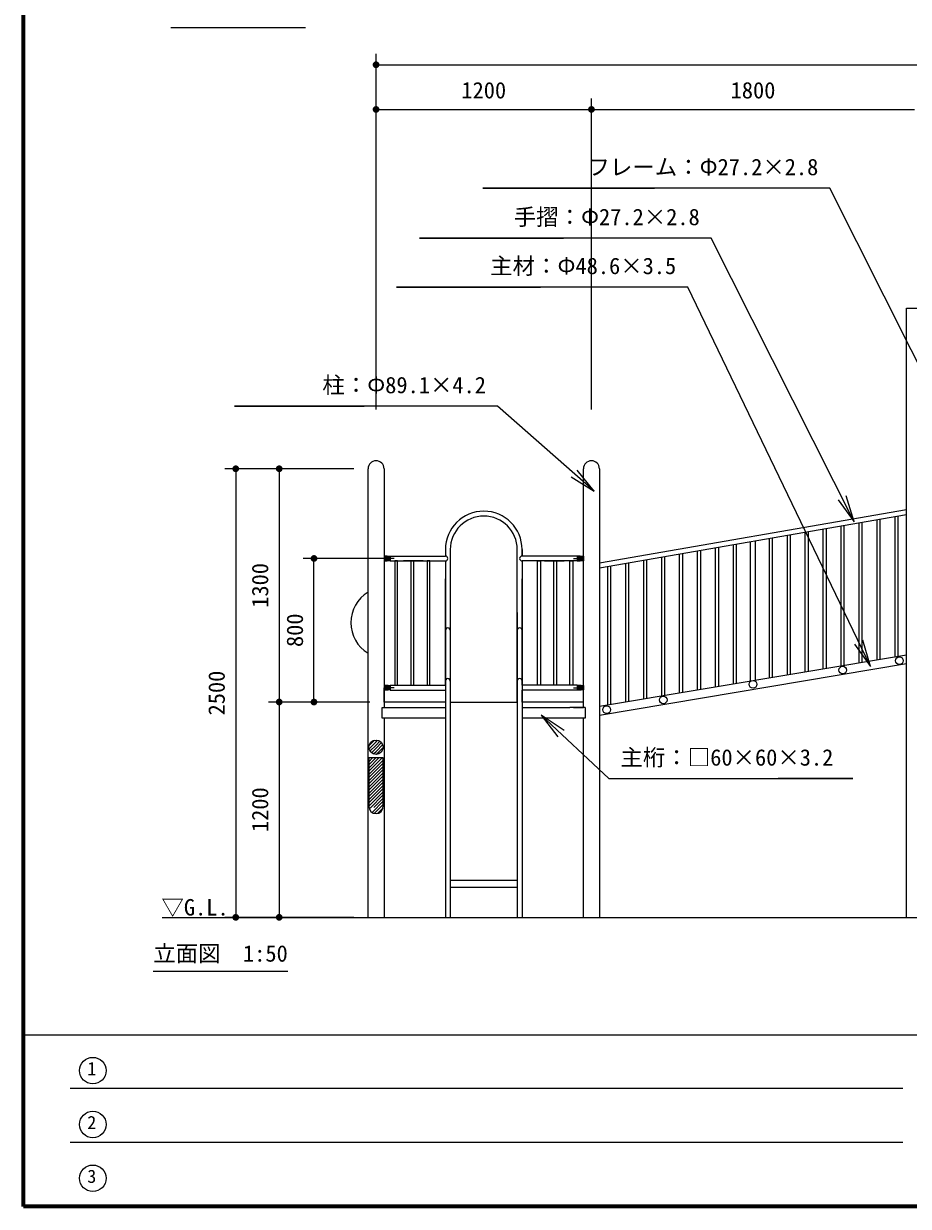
# Model space of a CAD drawing. Units: millimetres at full size, sheet at 1:50, with parts at other scales. Extents: x 750 to 20250, y 750 to 14100.
# Drawn here: x 750 to 5678, y 750 to 7341 of the extents above; entities that cross this region are included whole.
import ezdxf
from ezdxf.enums import TextEntityAlignment as Align

# ---------------------------------------------------------------- set-up
doc = ezdxf.new("R2010")
doc.units = ezdxf.units.MM
doc.header["$LTSCALE"] = 50
for name, color, linetype, lineweight in [('D-STR', 1, 'Continuous', 13), ('D-STR-DIM\u3000寸法線、寸法値', 7, 'Continuous', 13), ('D-STR-HTXT\u3000旗上げ', 7, 'Continuous', 13), ('D-STR-TXT\u3000文字列', 7, 'Continuous', 13), ('D-STR\u3000構造物外形線', 1, 'Continuous', 25), ('D-TTL', 7, 'Continuous', 70), ('D-TTL-FRAM', 7, 'Continuous', 13), ('D-TTL-TXT', 7, 'Continuous', 13)]:
    doc.layers.add(name, color=color, linetype=linetype, lineweight=lineweight)
doc.styles.add('ＭＳ ゴシック', font='')
doc.styles.get('ＭＳ ゴシック').set_extended_font_data('MS Gothic')

# ---------------------------------------------------------------- blocks, each defined once
blk = doc.blocks.new('filled_dot')
at = {"color": 0, "linetype": 'Continuous', "lineweight": -2, "const_width": 1.25}
blk.add_lwpolyline([(-0.625, 0, 1), (0.625, 0, 1)], format="xyb", close=True, dxfattribs=at)
blk = doc.blocks.new('open_arrow')
at = {"color": 0, "linetype": 'Continuous', "lineweight": -2}
blk.add_lwpolyline([(7.5, 1.25), (0, 0), (7.5, -1.25)], dxfattribs=at)

msp = doc.modelspace()

# ---------------------------------------------------------------- linework, layer by layer
at = {"layer": 'D-STR'}
for centre in [(2713.05, 4860.65), (3913.05, 4860.65)]:
    msp.add_arc(centre, 44.55, 0, 180, dxfattribs=at)
at = {"layer": 'D-STR-DIM\u3000寸法線、寸法値'}
for p, q in [((2713.05, 5191.45), (2713.05, 7172.36)), ((2713.05, 7112.36), (9692.03, 7112.36)), ((2713.05, 5191.45), (2713.05, 6923.37)), ((3913.05, 5191.45), (3913.05, 6923.37)), ((3913.05, 5191.45), (3913.05, 6923.37)), ((2713.05, 6863.37), (3913.05, 6863.37)), ((3913.05, 6863.37), (5713.05, 6863.37)), ((2588.5, 4860.65), (1871.39, 4860.65)), ((1931.39, 4860.65), (1931.39, 2360.65)), ((2588.5, 4860.65), (2113.6, 4860.65)), ((2173.6, 4860.65), (2173.6, 3560.65)), ((2764.75, 4360.65), (2307.28, 4360.65)), ((2367.28, 3560.65), (2367.28, 4360.65)), ((2677.6, 3560.65), (2113.6, 3560.65)), ((2677.6, 3560.65), (2113.6, 3560.65)), ((2173.6, 3560.65), (2173.6, 2360.65)), ((2627.6, 3560.65), (2307.28, 3560.65)), ((2588.5, 2360.65), (1871.39, 2360.65)), ((2588.5, 2360.65), (2113.6, 2360.65))]:
    msp.add_line(p, q, dxfattribs=at)
at = {"layer": 'D-STR-HTXT\u3000旗上げ'}
for points in [[(5996.86, 4920.93), (5241.22, 6424.84), (5221.22, 6424.84), (3307.51, 6424.84), (4264.36, 6424.84)], [(5377.36, 4564.53), (4580.6, 6146.28), (4560.6, 6146.28), (2955.27, 6146.28), (3757.94, 6146.28)], [(5466.69, 3758.69), (4449.43, 5873.56), (4429.43, 5873.56), (2827.28, 5873.56), (3628.36, 5873.56)], [(3928.96, 4735.66), (3389.57, 5209.67), (3369.57, 5209.67), (1924.14, 5209.67), (2646.85, 5209.67)], [(3633.56, 3486.82), (4010.31, 3134.25), (4030.31, 3134.25), (5368.92, 3134.25), (4953.54, 3134.25)]]:
    msp.add_lwpolyline(points, dxfattribs=at)
at = {"layer": 'D-STR-TXT\u3000文字列'}
for p, q in [((1569.86, 7320.06), (2319.86, 7320.06)), ((1471.87, 2061.09), (2221.87, 2061.09))]:
    msp.add_line(p, q, dxfattribs=at)
at = {"layer": 'D-STR\u3000構造物外形線'}
for p, q in [((2668.5, 2360.65), (2668.5, 4860.65)), ((2757.6, 4860.65), (2757.6, 3530.65)), ((3868.5, 3530.65), (3868.5, 4860.65)), ((3957.6, 4860.65), (3957.6, 2360.65)), ((3957.6, 4336.77), (5668.5, 4633.29)), ((3957.6, 4309.16), (5668.5, 4605.68)), ((5404.4, 3779.7), (5404.4, 4559.91)), ((5421.7, 3782.6), (5421.7, 4562.91)), ((5504.4, 3796.45), (5504.4, 4577.24)), ((5521.7, 3799.35), (5521.7, 4580.24)), ((5604.4, 3813.2), (5604.4, 4594.57)), ((5621.7, 3816.1), (5621.7, 4597.57)), ((5004.4, 3712.7), (5004.4, 4490.59)), ((5021.7, 3715.6), (5021.7, 4493.58)), ((5104.4, 3729.45), (5104.4, 4507.92)), ((5121.7, 3732.35), (5121.7, 4510.91)), ((5204.4, 3746.2), (5204.4, 4525.25)), ((5221.7, 3749.1), (5221.7, 4528.25)), ((5304.4, 3762.95), (5304.4, 4542.58)), ((5321.7, 3765.85), (5321.7, 4545.58)), ((4604.4, 3644.81), (4604.4, 4421.26)), ((4621.7, 3647.8), (4621.7, 4424.26)), ((4704.4, 3662.14), (4704.4, 4438.59)), ((4721.7, 3665.14), (4721.7, 4441.59)), ((4799.45, 3678.61), (4799.45, 4455.07)), ((4826.65, 3683.32), (4826.65, 4459.78)), ((4904.4, 3696.8), (4904.4, 4473.25)), ((4921.7, 3699.8), (4921.7, 4476.25)), ((2813.05, 4360.65), (2757.6, 4360.65)), ((2764.05, 4360.65), (2786.15, 4360.65)), ((2770.19, 4369.15), (2765.28, 4360.65)), ((2765.28, 4360.65), (2770.19, 4352.15)), ((2780.01, 4369.15), (2770.19, 4369.15)), ((2770.19, 4352.15), (2780.01, 4352.15)), ((2775.1, 4371.7), (2775.1, 4349.6)), ((2784.91, 4360.65), (2780.01, 4369.15)), ((2780.01, 4352.15), (2784.91, 4360.65)), ((2792.6, 4374.25), (3099.45, 4374.25)), ((2792.6, 4374.25), (2792.6, 4347.05)), ((3099.45, 4410.75), (3099.45, 4374.25)), ((3126.65, 4410.65), (3126.65, 3560.65)), ((3499.45, 3560.65), (3499.45, 4410.65)), ((3526.65, 4374.25), (3526.65, 4410.75)), ((3526.65, 4410.75), (3526.65, 4374.25)), ((3833.5, 4374.25), (3526.65, 4374.25)), ((3813.05, 4360.65), (3868.5, 4360.65)), ((3833.5, 4374.25), (3833.5, 4347.05)), ((3862.05, 4360.65), (3839.95, 4360.65)), ((3841.18, 4360.65), (3846.09, 4369.15)), ((3846.09, 4352.15), (3841.18, 4360.65)), ((3846.09, 4369.15), (3855.91, 4369.15)), ((3855.91, 4352.15), (3846.09, 4352.15)), ((3851, 4371.7), (3851, 4349.6)), ((3855.91, 4369.15), (3860.81, 4360.65)), ((3860.81, 4360.65), (3855.91, 4352.15)), ((4204.4, 3578.7), (4204.4, 4351.94)), ((4221.7, 3581.6), (4221.7, 4354.94)), ((4304.4, 3595.45), (4304.4, 4369.27)), ((4321.7, 3598.35), (4321.7, 4372.27)), ((4404.4, 3612.2), (4404.4, 4386.6)), ((4421.7, 3615.1), (4421.7, 4389.6)), ((4504.4, 3628.95), (4504.4, 4403.93)), ((4521.7, 3631.85), (4521.7, 4406.93)), ((2792.6, 4347.05), (3099.45, 4347.05)), ((2975.57, 4347.05), (2865.57, 4347.05)), ((3099.45, 4347.05), (3099.45, 3654.25)), ((3526.65, 4347.05), (3526.65, 3654.25)), ((3833.5, 4347.05), (3526.65, 4347.05)), ((3650.52, 4347.05), (3760.52, 4347.05)), ((4004.4, 3545.2), (4004.4, 4317.28)), ((4021.7, 3548.1), (4021.7, 4320.27)), ((4104.4, 3561.95), (4104.4, 4334.61)), ((4121.7, 3564.85), (4121.7, 4337.6)), ((3099.45, 3654.25), (3099.45, 4247.05)), ((3526.65, 3654.25), (3526.65, 4247.05)), ((3099.45, 4060.46), (3099.45, 2360.65)), ((3126.65, 4060.46), (3126.65, 2360.65)), ((3499.45, 4060.46), (3499.45, 2360.65)), ((3526.65, 4060.46), (3526.65, 2360.65)), ((3957.6, 3537.36), (5668.5, 3823.94)), ((3957.6, 3488.08), (5668.5, 3774.66)), ((2813.05, 3640.65), (2757.6, 3640.65)), ((2757.6, 3560.65), (2757.6, 3640.65)), ((2764.05, 3640.65), (2786.15, 3640.65)), ((2770.19, 3649.15), (2765.28, 3640.65)), ((2765.28, 3640.65), (2770.19, 3632.15)), ((2780.01, 3649.15), (2770.19, 3649.15)), ((2770.19, 3632.15), (2780.01, 3632.15)), ((2775.1, 3651.7), (2775.1, 3629.6)), ((2784.91, 3640.65), (2780.01, 3649.15)), ((2780.01, 3632.15), (2784.91, 3640.65)), ((2792.6, 3654.25), (3099.45, 3654.25)), ((2792.6, 3654.25), (2792.6, 3627.05)), ((2792.6, 3627.05), (3099.45, 3627.05)), ((3099.45, 3627.05), (3099.45, 3560.65)), ((3833.5, 3654.25), (3526.65, 3654.25)), ((3526.65, 3560.65), (3526.65, 3627.05)), ((3833.5, 3627.05), (3526.65, 3627.05)), ((3813.05, 3640.65), (3868.5, 3640.65)), ((3833.5, 3654.25), (3833.5, 3627.05)), ((3862.05, 3640.65), (3839.95, 3640.65)), ((3841.18, 3640.65), (3846.09, 3649.15)), ((3846.09, 3632.15), (3841.18, 3640.65)), ((3846.09, 3649.15), (3855.91, 3649.15)), ((3855.91, 3632.15), (3846.09, 3632.15)), ((3851, 3651.7), (3851, 3629.6)), ((3855.91, 3649.15), (3860.81, 3640.65)), ((3860.81, 3640.65), (3855.91, 3632.15)), ((3099.45, 3560.65), (2757.6, 3560.65)), ((3126.65, 3560.65), (3499.45, 3560.65)), ((3868.5, 3560.65), (3526.65, 3560.65)), ((3868.5, 3560.65), (3813.05, 3560.65)), ((2747.32, 3470.65), (2747.32, 3530.65)), ((2747.32, 3530.65), (2833.05, 3530.65)), ((2757.6, 3530.65), (2813.05, 3530.65)), ((2833.05, 3530.65), (3099.45, 3530.65)), ((3526.65, 3530.65), (3793.05, 3530.65)), ((3878.77, 3530.65), (3793.05, 3530.65)), ((3813.05, 3530.65), (3868.5, 3530.65)), ((3878.77, 3530.65), (3878.77, 3470.65)), ((3099.45, 3470.65), (2747.32, 3470.65)), ((2757.6, 3470.65), (2757.6, 2360.65)), ((3878.77, 3470.65), (3526.65, 3470.65)), ((3868.5, 2360.65), (3868.5, 3473.16)), ((2673.91, 3317.56), (2704.24, 3347.88)), ((2673.99, 3299.95), (2712.86, 3338.82)), ((2679.19, 3287.48), (2712.86, 3321.14)), ((2687.58, 3278.19), (2712.86, 3303.47)), ((2712.86, 3338.82), (2721.85, 3347.81)), ((2712.86, 3321.14), (2734.32, 3342.6)), ((2712.86, 3303.47), (2743.61, 3334.22)), ((2712.86, 3285.79), (2750.16, 3323.09)), ((2713.76, 3269.02), (2752.78, 3308.03)), ((2672.86, 3245.79), (2676.01, 3248.94)), ((2672.86, 3228.11), (2693.68, 3248.94)), ((2672.86, 3210.43), (2711.36, 3248.94)), ((2672.86, 3192.76), (2729.04, 3248.94)), ((2672.86, 3175.08), (2746.72, 3248.94)), ((2672.86, 3157.4), (2752.86, 3237.4)), ((2698.7, 3271.63), (2712.86, 3285.79)), ((2672.86, 3139.72), (2752.86, 3219.72)), ((2672.86, 3122.04), (2752.86, 3202.04)), ((2672.86, 3104.37), (2752.86, 3184.37)), ((2672.86, 3086.69), (2752.86, 3166.69)), ((2672.86, 3069.01), (2752.86, 3149.01)), ((2672.86, 3051.33), (2752.86, 3131.33)), ((2672.86, 3033.66), (2752.86, 3113.66)), ((2672.86, 3015.98), (2752.86, 3095.98)), ((2672.86, 2998.3), (2752.86, 3078.3)), ((2672.86, 2980.62), (2752.86, 3060.62)), ((2679.89, 2969.97), (2752.86, 3042.95)), ((2690.95, 2945.68), (2752.86, 3007.59)), ((2700.95, 2973.36), (2752.86, 3025.27)), ((2703.22, 2940.28), (2752.86, 2989.91)), ((2720.45, 2939.82), (2752.16, 2971.54)), ((3499.45, 2565.51), (3126.65, 2565.51)), ((3499.45, 2527.87), (3126.65, 2527.87)), ((1522.18, 2360.65), (9800.82, 2360.65))]:
    msp.add_line(p, q, dxfattribs=at)
for points in [[(5668.5, 2360.65), (5668.5, 5756.15), (6957.6, 5756.15), (6957.6, 2360.65)], [(2775.1, 4373.15), (2757.6, 4373.15), (2757.6, 4348.15), (2775.1, 4348.15)], [(2775.1, 4373.15), (2792.6, 4373.15), (2792.6, 4348.15), (2775.1, 4348.15)], [(3851, 4373.15), (3833.5, 4373.15), (3833.5, 4348.15), (3851, 4348.15)], [(3851, 4373.15), (3868.5, 4373.15), (3868.5, 4348.15), (3851, 4348.15)], [(2775.1, 3653.15), (2757.6, 3653.15), (2757.6, 3628.15), (2775.1, 3628.15)], [(2775.1, 3653.15), (2792.6, 3653.15), (2792.6, 3628.15), (2775.1, 3628.15)], [(3851, 3653.15), (3833.5, 3653.15), (3833.5, 3628.15), (3851, 3628.15)], [(3851, 3653.15), (3868.5, 3653.15), (3868.5, 3628.15), (3851, 3628.15)], [(2752.86, 2978.95), (2752.86, 3248.94), (2672.86, 3248.94), (2672.86, 2978.93)]]:
    msp.add_lwpolyline(points, dxfattribs=at)
for points in [[(2832.8, 4347.05), (2816.9, 4347.05), (2816.9, 3654.25), (2832.8, 3654.25)], [(2922.8, 4347.05), (2906.9, 4347.05), (2906.9, 3654.25), (2922.8, 3654.25)], [(3012.8, 4347.05), (2996.9, 4347.05), (2996.9, 3654.25), (3012.8, 3654.25)], [(3613.3, 4347.05), (3629.2, 4347.05), (3629.2, 3654.25), (3613.3, 3654.25)], [(3703.3, 4347.05), (3719.2, 4347.05), (3719.2, 3654.25), (3703.3, 3654.25)], [(3793.3, 4347.05), (3809.2, 4347.05), (3809.2, 3654.25), (3793.3, 3654.25)]]:
    msp.add_lwpolyline(points, close=True, dxfattribs=at)
for centre, radius in [((2775.1, 4360.65), 7.65), ((3851, 4360.65), 7.65), ((5313.05, 3738.66), 21.35), ((5628.55, 3790.93), 21.35), ((2775.1, 3640.65), 7.65), ((3851, 3640.65), 7.65), ((4813.05, 3659.3), 21.35), ((4313.05, 3572.58), 21.35), ((3997.55, 3517.9), 21.35), ((2712.86, 3308.94), 40)]:
    msp.add_circle(centre, radius, dxfattribs=at)
for centre, radius, start, end in [((3313.05, 4410.65), 213.6, 0, 180), ((3313.05, 4410.65), 186.4, 0, 180), ((2775.1, 4360.65), 12.5, 90, 270), ((2775.1, 4360.65), 12.5, 270, 90), ((3099.45, 4360.65), 13.6, 270, 90), ((3099.45, 4360.65), 13.6, 270, 90), ((3526.65, 4360.65), 13.6, 90, 270), ((3526.65, 4360.65), 13.6, 90, 270), ((3851, 4360.65), 12.5, 90, 270), ((3851, 4360.65), 12.5, 270, 90), ((2773.05, 4002.82), 200, 121.5169, 238.4831), ((3113.05, 3960.65), 13.6, 359.84514, 180.15486), ((3513.05, 3960.65), 13.6, 359.84514, 180.15486), ((3113.05, 3677.76), 13.6, 359.84514, 180.15486), ((3513.05, 3677.76), 13.6, 359.84514, 180.15486), ((2775.1, 3640.65), 12.5, 90, 270), ((2775.1, 3640.65), 12.5, 270, 90), ((3851, 3640.65), 12.5, 90, 270), ((3851, 3640.65), 12.5, 270, 90), ((2712.86, 2978.94), 40, 180.01353, 0.01353)]:
    msp.add_arc(centre, radius, start, end, dxfattribs=at)
at = {"layer": 'D-TTL'}
msp.add_lwpolyline([(750, 750), (750, 14100), (20250, 14100), (20250, 750)], close=True, dxfattribs=at)
at = {"layer": 'D-TTL-FRAM'}
for p, q in [((750, 1706.1), (20250, 1706.1)), ((5648.06, 1406.1), (1008.51, 1406.1)), ((5648.06, 1106.1), (1008.51, 1106.1))]:
    msp.add_line(p, q, dxfattribs=at)
at = {"layer": 'D-TTL-TXT'}
for centre in [(1134.96, 1506.32), (1134.96, 1206.32), (1134.96, 906.32)]:
    msp.add_circle(centre, 74.03, dxfattribs=at)

# ---------------------------------------------------------------- block references
at = {"layer": 'D-STR-DIM\u3000寸法線、寸法値', "xscale": 15, "yscale": 15}
for p in [(2713.05, 7112.36), (2713.05, 6863.37), (3913.05, 6863.37)]:
    msp.add_blockref('filled_dot', p, dxfattribs=at)
for p, rotation in [((3913.05, 6863.37), 180), ((1931.39, 4860.65), 270), ((2173.6, 4860.65), 270), ((2367.28, 4360.65), 270), ((2173.6, 3560.65), 270), ((2173.6, 3560.65), 90), ((2367.28, 3560.65), 90), ((1931.39, 2360.65), 90), ((2173.6, 2360.65), 90)]:
    msp.add_blockref('filled_dot', p, dxfattribs=dict(at, rotation=rotation))
at = {"layer": 'D-STR-HTXT\u3000旗上げ', "xscale": 20, "yscale": 20}
for p, rotation in [((3928.96, 4735.66), 138.7), ((5377.36, 4564.53), 116.7), ((5466.69, 3758.69), 115.7), ((3633.56, 3486.82), 316.9)]:
    msp.add_blockref('open_arrow', p, dxfattribs=dict(at, rotation=rotation))

# ---------------------------------------------------------------- texts
at = {"layer": 'D-STR-DIM\u3000寸法線、寸法値', "style": 'ＭＳ ゴシック'}
for s, p in [('1200', (3313.05, 6970.26)), ('1800', (4813.05, 6970.26))]:
    msp.add_text(s, height=91.64, dxfattribs=at).set_placement(p, align=Align.MIDDLE_CENTER)
for s, p in [('1300', (2066.72, 4210.65)), ('800', (2260.39, 3960.65)), ('2500', (1824.5, 3610.65)), ('1200', (2066.72, 2960.65))]:
    msp.add_text(s, height=91.64, rotation=90, dxfattribs=at).set_placement(p, align=Align.MIDDLE_CENTER)
at = {"layer": 'D-STR-HTXT\u3000旗上げ', "style": 'ＭＳ ゴシック'}
for s, p in [('フレーム：Φ27.2×2.8', (5176.83, 6469.22)), ('手摺：Φ27.2×2.8', (4516.21, 6190.67)), ('主材：Φ48.6×3.5', (4385.05, 5917.95)), ('柱：Φ89.1×4.2', (3325.18, 5254.06))]:
    msp.add_text(s, height=91.64, dxfattribs=at).set_placement(p, align=Align.BOTTOM_RIGHT)
msp.add_text('主桁：□60×60×3.2', height=91.64, dxfattribs=at).set_placement((4074.7, 3178.64), align=Align.BOTTOM_LEFT)
at = {"layer": 'D-STR-TXT\u3000文字列', "style": 'ＭＳ ゴシック'}
for s, p in [('▽G.L.', (1517.51, 2343.29)), ('立面図\u30001:50', (1471.87, 2086.09))]:
    msp.add_text(s, height=91.64, dxfattribs=at).set_placement(p, align=Align.BOTTOM_LEFT)
at = {"layer": 'D-TTL-TXT', "style": 'ＭＳ ゴシック'}
for s, p in [('1', (1104.42, 1458.8)), ('2', (1104.42, 1158.8)), ('3', (1104.42, 858.8))]:
    msp.add_text(s, height=73.31, dxfattribs=at).set_placement(p, align=Align.BOTTOM_LEFT)

doc.saveas('drawing.dxf')
